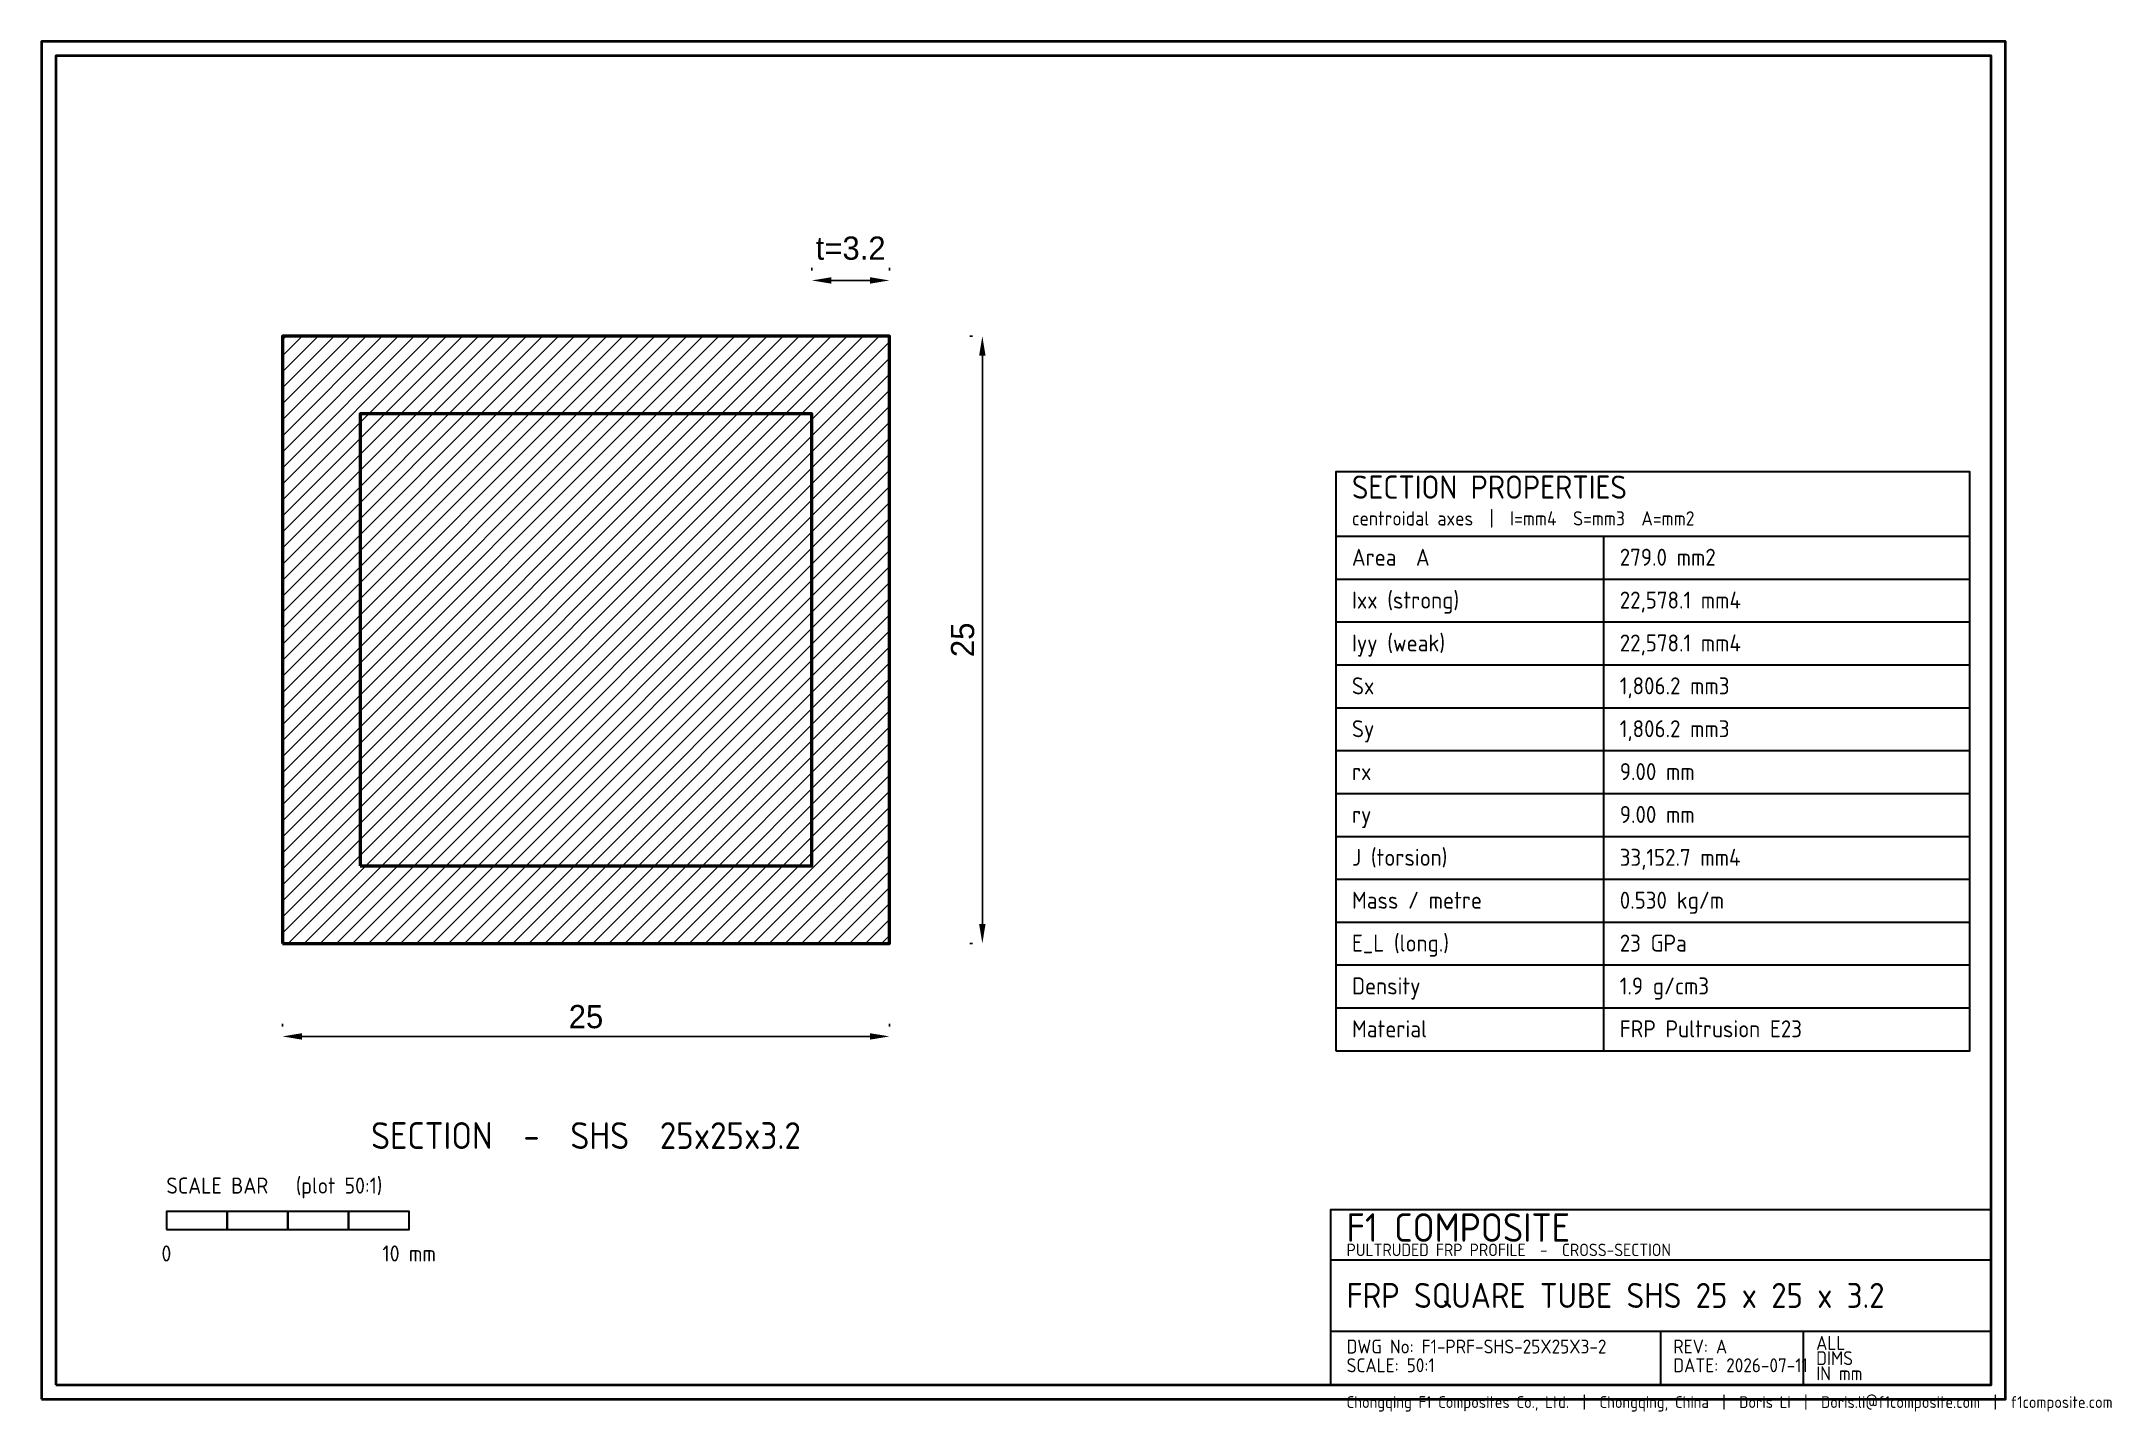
# Model space of a CAD drawing. Header units: millimetres. Extents: x 0 to 11595, y -70 to 7600.
import ezdxf
from ezdxf.enums import TextEntityAlignment as Align

# ---------------------------------------------------------------- set-up
doc = ezdxf.new("R2010")
doc.units = ezdxf.units.MM
for name, color, linetype, lineweight in [('BEAM', 4, 'CONTINUOUS', 50), ('BORDER', 250, 'CONTINUOUS', 40), ('DIM', 1, 'CONTINUOUS', 18), ('HATCH', 9, 'CONTINUOUS', 9), ('TEXT', 250, 'CONTINUOUS', 25), ('TITLE', 250, 'CONTINUOUS', 30)]:
    doc.layers.add(name, color=color, linetype=linetype, lineweight=lineweight)
doc.styles.add('F1', font='isocp.shx')
doc.dimstyles.new('F1DIM', dxfattribs={"dimtxt": 130, "dimasz": 110, "dimexe": 70, "dimexo": 55, "dimgap": 45, "dimtad": 1, "dimdec": 0, "dimcen": 2.5, "dimclrd": 1, "dimclre": 1, "dimclrt": 1, "dimazin": 3, "dimtfac": 1, "dimtmove": 0, "dimatfit": 3})

msp = doc.modelspace()

# ---------------------------------------------------------------- hatches: boundary and pattern name
at = {"layer": 'HATCH'}
h = msp.add_hatch(dxfattribs=at)
h.set_pattern_fill('ANSI31', scale=20)
h.paths.add_polyline_path([(1350, 2550), (4750, 2550), (4750, 5950), (1350, 5950)])
h.paths.add_polyline_path([(1785.2, 2985.2), (4314.8, 2985.2), (4314.8, 5514.8), (1785.2, 5514.8)], flags=0)

# ---------------------------------------------------------------- linework, layer by layer
at = {"layer": 'BEAM'}
for points in [[(1350, 2550), (4750, 2550), (4750, 5950), (1350, 5950)], [(1785.2, 2985.2), (4314.8, 2985.2), (4314.8, 5514.8), (1785.2, 5514.8)]]:
    msp.add_lwpolyline(points, close=True, dxfattribs=at)
at = {"layer": 'BORDER'}
for points in [[(0, 0), (11000, 0), (11000, 7600), (0, 7600)], [(80, 80), (10920, 80), (10920, 7520), (80, 7520)]]:
    msp.add_lwpolyline(points, close=True, dxfattribs=at)
at = {"layer": 'TITLE'}
for p, q in [((7250, 4830), (10800, 4830)), ((8750, 1950), (8750, 4830)), ((7250, 4590), (10800, 4590)), ((7250, 4350), (10800, 4350)), ((7250, 4110), (10800, 4110)), ((7250, 3870), (10800, 3870)), ((7250, 3630), (10800, 3630)), ((7250, 3390), (10800, 3390)), ((7250, 3150), (10800, 3150)), ((7250, 2910), (10800, 2910)), ((7250, 2670), (10800, 2670)), ((7250, 2430), (10800, 2430)), ((7250, 2190), (10800, 2190)), ((7250, 1950), (10800, 1950)), ((7220, 780), (10920, 780)), ((7220, 380), (10920, 380)), ((9070, 80), (9070, 380)), ((9870, 80), (9870, 380))]:
    msp.add_line(p, q, dxfattribs=at)
for points in [[(7250, 1950), (10800, 1950), (10800, 5190), (7250, 5190)], [(700, 950), (1040, 950), (1040, 1050), (700, 1050)], [(1040, 950), (1380, 950), (1380, 1050), (1040, 1050)], [(1380, 950), (1720, 950), (1720, 1050), (1380, 1050)], [(1720, 950), (2060, 950), (2060, 1050), (1720, 1050)], [(7220, 80), (10920, 80), (10920, 1060), (7220, 1060)]]:
    msp.add_lwpolyline(points, close=True, dxfattribs=at)

# ---------------------------------------------------------------- texts
at = {"layer": 'TEXT', "style": 'F1'}
for s, height, p in [('centroidal axes  |  I=mm4  S=mm3  A=mm2', 80, (7340, 4890)), ('Area  A', 95, (7340, 4665)), ('279.0 mm2', 95, (8840, 4665)), ('Ixx (strong)', 95, (7340, 4425)), ('22,578.1 mm4', 95, (8840, 4425)), ('Iyy (weak)', 95, (7340, 4185)), ('22,578.1 mm4', 95, (8840, 4185)), ('Sx', 95, (7340, 3945)), ('1,806.2 mm3', 95, (8840, 3945)), ('Sy', 95, (7340, 3705)), ('1,806.2 mm3', 95, (8840, 3705)), ('rx', 95, (7340, 3465)), ('9.00 mm', 95, (8840, 3465)), ('ry', 95, (7340, 3225)), ('9.00 mm', 95, (8840, 3225)), ('J (torsion)', 95, (7340, 2985)), ('33,152.7 mm4', 95, (8840, 2985)), ('Mass / metre', 95, (7340, 2745)), ('0.530 kg/m', 95, (8840, 2745)), ('E_L (long.)', 95, (7340, 2505)), ('23 GPa', 95, (8840, 2505)), ('Density', 95, (7340, 2265)), ('1.9 g/cm3', 95, (8840, 2265)), ('Material', 95, (7340, 2025)), ('FRP Pultrusion E23', 95, (8840, 2025)), ('SCALE BAR   (plot 50:1)', 90, (700, 1150)), ('Chongqing F1 Composites Co., Ltd.  |  Chongqing, China  |  Doris Li  |  Doris.li@f1composite.com  |  f1composite.com', 66, (7310, -50))]:
    msp.add_text(s, height=height, dxfattribs=at).set_placement(p)
for s, p in [('0', (700, 770)), ('10 mm', (2060, 770))]:
    msp.add_text(s, height=90, dxfattribs=at).set_placement(p, align=Align.CENTER)
at = {"layer": 'TITLE', "style": 'F1'}
for s, height, p in [('SECTION PROPERTIES', 130, (7340, 5040)), ('F1 COMPOSITE', 160, (7310, 880)), ('PULTRUDED FRP PROFILE  -  CROSS-SECTION', 70, (7310, 800)), ('FRP SQUARE TUBE SHS 25 x 25 x 3.2', 140, (7310, 510)), ('ALL', 78, (9940, 275)), ('DWG No: F1-PRF-SHS-25X25X3-2', 78, (7310, 255)), ('REV: A', 78, (9140, 255)), ('DIMS', 78, (9940, 190)), ('SCALE: 50:1', 78, (7310, 150)), ('DATE: 2026-07-11', 78, (9140, 150)), ('IN mm', 78, (9940, 105))]:
    msp.add_text(s, height=height, dxfattribs=at).set_placement(p)
msp.add_text('SECTION  -  SHS  25x25x3.2', height=150, dxfattribs=at).set_placement((3050, 1400), align=Align.CENTER)

# ---------------------------------------------------------------- dimensions: what is measured, and where the dimension line sits
at = {"layer": 'DIM'}
for base, p1, p2, text in [((4314.8, 6262), (4314.8, 6262), (4750, 6262), 't=3.2'), ((1350, 2030), (1350, 2030), (4750, 2030), '25')]:
    msp.add_linear_dim(base=base, p1=p1, p2=p2, text=text, dimstyle='F1DIM', dxfattribs=at).render()
msp.add_linear_dim(base=(5270, 2550), p1=(5270, 2550), p2=(5270, 5950), angle=90, text='25', dimstyle='F1DIM', dxfattribs=at).render()

doc.saveas('drawing.dxf')
